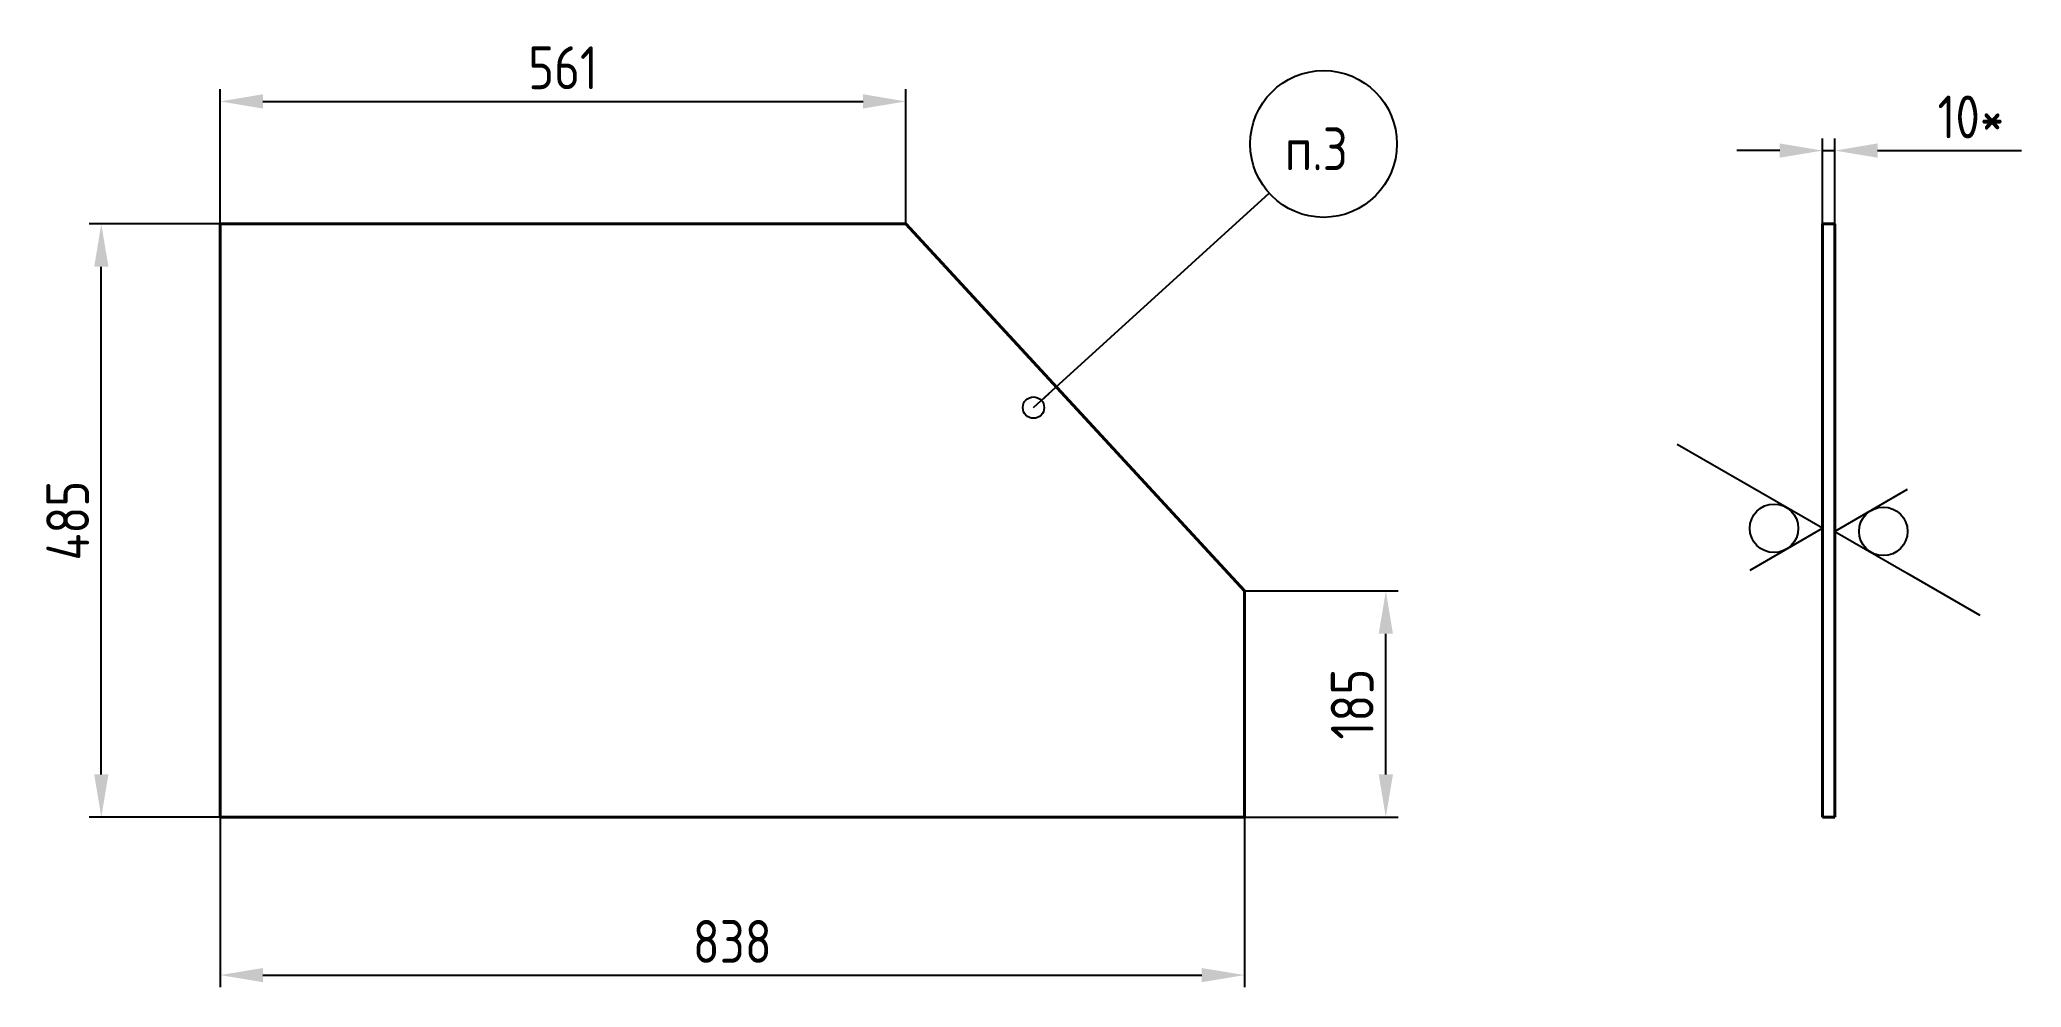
# Model space of a CAD drawing. Header units: millimetres. Extents: x 104 to 428, y 145 to 300.
import ezdxf

# ---------------------------------------------------------------- set-up
doc = ezdxf.new("R2010")
doc.units = ezdxf.units.MM
for name, color, linetype in [('12_SURFACE_FINISH', 7, 'Continuous'), ('Bord', 1, 'Continuous'), ('Dim', 7, 'Continuous')]:
    doc.layers.add(name, color=color, linetype=linetype)
doc.layers.add('Con', color=6, linetype='Continuous', lineweight=40)
doc.styles.add('Style1', font='romans.shx', dxfattribs={"width": 0.8})
doc.dimstyles.new('DIMSTYLE_1', dxfattribs={"dimtxt": 3.5, "dimasz": 3.5, "dimexe": 1, "dimexo": 0, "dimgap": 1, "dimtad": 1, "dimdec": 1, "dimlfac": 5, "dimtxsty": 'Style1', "dimcen": 0.09, "dimadec": 1, "dimazin": 2, "dimtp": 0.8, "dimtm": 0.8, "dimtfac": 1, "dimtdec": 1, "dimtofl": 0, "dimtmove": 0, "dimatfit": 3, "dimfxl": 1, "dimtolj": 1, "dimarcsym": 0})
doc.dimstyles.new('DIMSTYLE_1$0', dxfattribs={"dimtxt": 3.5, "dimasz": 3.5, "dimexe": 1, "dimexo": 0, "dimgap": 1, "dimtad": 1, "dimdec": 1, "dimlfac": 5, "dimtxsty": 'Style1', "dimcen": 0.09, "dimadec": 1, "dimazin": 2, "dimtp": 0.8, "dimtm": 0.8, "dimtfac": 1, "dimtdec": 1, "dimtofl": 0, "dimtmove": 0, "dimatfit": 3, "dimfxl": 1, "dimtolj": 1, "dimarcsym": 0})

# ---------------------------------------------------------------- blocks, each defined once
blk = doc.blocks.new('*D7')
at = {"layer": 'Defpoints', "color": 0, "transparency": 16777216}
for p in [(300.76, 209.66), (323.89, 209.66), (300.76, 172.66)]:
    blk.add_point(p, dxfattribs=at)
at = {"layer": 'Dim', "color": 0, "lineweight": -2, "transparency": 16777216}
for p, q in [((300.76, 209.66), (325.89, 209.66)), ((323.89, 179.66), (323.89, 202.66)), ((300.76, 172.66), (325.89, 172.66))]:
    blk.add_line(p, q, dxfattribs=at)
at = {"layer": 'Dim', "color": 0, "transparency": 16777216}
for points in [[(322.73, 202.66), (325.06, 202.66), (323.89, 209.66)], [(322.73, 179.66), (325.06, 179.66), (323.89, 172.66)]]:
    blk.add_solid(points, dxfattribs=at)
at = {"layer": 'Dim', "color": 0, "transparency": 16777216, "insert": (318.39, 191.16), "char_height": 7, "attachment_point": 5, "rotation": 90, "style": 'Style1'}
blk.add_mtext('\\A1;185', dxfattribs=at)
blk = doc.blocks.new('MARKIROVANIE_BL11', base_point=(185.53, 212.62))
at = {"color": 7, "linetype": 'Continuous'}
blk.add_circle((185.53, 212.62), 6, dxfattribs=at)
at = {"color": 2, "linetype": 'Continuous', "style": 'Style1', "width": 0.8}
blk.add_text('п.3', height=3.5, dxfattribs=at).set_placement((182.35, 210.47))
blk = doc.blocks.new('*D8')
at = {"layer": 'Defpoints', "color": 0, "transparency": 16777216}
for p in [(133.16, 172.66), (300.76, 172.66), (300.76, 146.86)]:
    blk.add_point(p, dxfattribs=at)
at = {"layer": 'Dim', "color": 0, "lineweight": -2, "transparency": 16777216}
for p, q in [((133.16, 172.66), (133.16, 144.86)), ((300.76, 172.66), (300.76, 144.86)), ((140.16, 146.86), (293.76, 146.86))]:
    blk.add_line(p, q, dxfattribs=at)
at = {"layer": 'Dim', "color": 0, "transparency": 16777216}
for points in [[(140.16, 148.02), (140.16, 145.69), (133.16, 146.86)], [(293.76, 148.02), (293.76, 145.69), (300.76, 146.86)]]:
    blk.add_solid(points, dxfattribs=at)
at = {"layer": 'Dim', "color": 0, "transparency": 16777216, "insert": (216.96, 152.36), "char_height": 7, "attachment_point": 5, "style": 'Style1'}
blk.add_mtext('\\A1;838', dxfattribs=at)
blk = doc.blocks.new('*D9')
at = {"layer": 'Defpoints', "color": 0, "transparency": 16777216}
for p in [(245.36, 289.7), (133.16, 269.66), (245.36, 269.66)]:
    blk.add_point(p, dxfattribs=at)
at = {"layer": 'Dim', "color": 0, "lineweight": -2, "transparency": 16777216}
for p, q in [((133.16, 269.66), (133.16, 291.7)), ((140.16, 289.7), (238.36, 289.7)), ((245.36, 269.66), (245.36, 291.7))]:
    blk.add_line(p, q, dxfattribs=at)
at = {"layer": 'Dim', "color": 0, "transparency": 16777216}
for points in [[(140.16, 290.87), (140.16, 288.53), (133.16, 289.7)], [(238.36, 290.87), (238.36, 288.53), (245.36, 289.7)]]:
    blk.add_solid(points, dxfattribs=at)
at = {"layer": 'Dim', "color": 0, "transparency": 16777216, "insert": (189.26, 295.2), "char_height": 7, "attachment_point": 5, "style": 'Style1'}
blk.add_mtext('\\A1;561', dxfattribs=at)
blk = doc.blocks.new('*D6')
at = {"layer": 'Defpoints', "color": 0, "transparency": 16777216}
for p in [(113.71, 269.66), (133.16, 269.66), (133.16, 172.66)]:
    blk.add_point(p, dxfattribs=at)
at = {"layer": 'Dim', "color": 0, "lineweight": -2, "transparency": 16777216}
for p, q in [((133.16, 269.66), (111.71, 269.66)), ((113.71, 179.66), (113.71, 262.66)), ((133.16, 172.66), (111.71, 172.66))]:
    blk.add_line(p, q, dxfattribs=at)
at = {"layer": 'Dim', "color": 0, "transparency": 16777216}
for points in [[(112.55, 262.66), (114.88, 262.66), (113.71, 269.66)], [(112.55, 179.66), (114.88, 179.66), (113.71, 172.66)]]:
    blk.add_solid(points, dxfattribs=at)
at = {"layer": 'Dim', "color": 0, "transparency": 16777216, "insert": (108.21, 221.16), "char_height": 7, "attachment_point": 5, "rotation": 90, "style": 'Style1'}
blk.add_mtext('\\A1;485', dxfattribs=at)
blk = doc.blocks.new('*D10')
at = {"layer": 'Defpoints', "color": 0, "transparency": 16777216}
for p in [(397.35, 281.66), (395.35, 269.66), (397.35, 269.66)]:
    blk.add_point(p, dxfattribs=at)
at = {"layer": 'Dim', "color": 0, "lineweight": -2, "transparency": 16777216}
for p, q in [((395.35, 269.66), (395.35, 283.66)), ((397.35, 269.66), (397.35, 283.66)), ((388.35, 281.66), (381.35, 281.66)), ((395.35, 281.66), (397.35, 281.66)), ((404.35, 281.66), (427.88, 281.66))]:
    blk.add_line(p, q, dxfattribs=at)
at = {"layer": 'Dim', "color": 0, "transparency": 16777216}
for points in [[(388.35, 282.83), (388.35, 280.5), (395.35, 281.66)], [(404.35, 282.83), (404.35, 280.5), (397.35, 281.66)]]:
    blk.add_solid(points, dxfattribs=at)
at = {"layer": 'Dim', "color": 0, "transparency": 16777216, "insert": (419.62, 287.16), "char_height": 7, "attachment_point": 5, "style": 'Style1'}
blk.add_mtext('\\A1;10*', dxfattribs=at)

msp = doc.modelspace()

# ---------------------------------------------------------------- linework, layer by layer
at = {"layer": '12_SURFACE_FINISH', "color": 2, "linetype": 'Continuous'}
for p, q in [((383.488959, 226.756491), (371.586519, 233.628368)), ((395.349489, 219.90881), (383.488959, 226.756491)), ((409.210019, 226.249808), (397.349489, 219.402128)), ((383.488959, 213.06113), (395.349489, 219.90881)), ((395.349489, 219.90881), (395.349489, 199.419835)), ((397.349489, 219.402128), (409.210019, 212.554448)), ((409.210019, 212.554448), (421.112459, 205.682571))]:
    msp.add_line(p, q, dxfattribs=at)
for centre in [(387.411989, 219.90881), (405.286989, 219.402128)]:
    msp.add_circle(centre, 3.96875, dxfattribs=at)
at = {"layer": 'Bord', "linetype": 'Continuous'}
for p, q in [((300.758164, 209.664323), (312.758164, 209.664323)), ((300.758164, 172.664323), (312.758164, 172.664323))]:
    msp.add_line(p, q, dxfattribs=at)
at = {"layer": 'Con', "linetype": 'Continuous'}
for p, q in [((133.158164, 269.664323), (133.158164, 172.664323)), ((245.358164, 269.664323), (133.158164, 269.664323)), ((300.758164, 209.664323), (245.358164, 269.664323)), ((395.349489, 269.664323), (395.349489, 172.664323)), ((395.349489, 269.664323), (397.349489, 269.664323)), ((397.349489, 269.664323), (397.349489, 172.664323)), ((300.758164, 172.664323), (300.758164, 209.664323)), ((133.158164, 172.664323), (300.758164, 172.664323)), ((395.349489, 172.664323), (397.349489, 172.664323))]:
    msp.add_line(p, q, dxfattribs=at)

# ---------------------------------------------------------------- block references
at = {"layer": 'Bord', "linetype": 'Continuous', "xscale": 2, "yscale": 2, "zscale": 2}
msp.add_blockref('MARKIROVANIE_BL11', (313.705255, 282.74709), dxfattribs=at)

# ---------------------------------------------------------------- dimensions: what is measured, and where the dimension line sits
at = {"layer": 'Dim'}
for base, p1, p2, picture, middle in [((245.358164, 289.701439), (133.158164, 269.664323), (245.358164, 269.664323), '*D9', (189.258164, 295.201439)), ((300.758164, 146.856967), (133.158164, 172.664323), (300.758164, 172.664323), '*D8', (216.958164, 152.356967))]:
    dim = msp.add_linear_dim(base=base, p1=p1, p2=p2, dimstyle='DIMSTYLE_1$0', override={"dimscale": 2, "dimdec": 4}, dxfattribs=at)
    dim.commit()
    dim.dimension.update_dxf_attribs({"geometry": picture, "text_midpoint": middle})
dim = msp.add_linear_dim(base=(397.349489, 281.664323), p1=(395.349489, 269.664323), p2=(397.349489, 269.664323), text='<>*', dimstyle='DIMSTYLE_1$0', override={"dimscale": 2, "dimasz": 3.5, "dimexe": 1, "dimdec": 4, "dimlfac": 5, "dimpost": '', "dimtofl": 1}, dxfattribs=at)
dim.commit()
dim.dimension.update_dxf_attribs({"geometry": '*D10', "text_midpoint": (419.616155, 287.164323)})
for base, p1, p2, picture, middle in [((113.714791, 269.664323), (133.158164, 172.664323), (133.158164, 269.664323), '*D6', (108.214791, 221.164323)), ((323.892927, 209.664323), (300.758164, 172.664323), (300.758164, 209.664323), '*D7', (318.392927, 191.164323))]:
    dim = msp.add_linear_dim(base=base, p1=p1, p2=p2, angle=90, dimstyle='DIMSTYLE_1$0', override={"dimscale": 2, "dimdec": 4}, dxfattribs=at)
    dim.commit()
    dim.dimension.update_dxf_attribs({"geometry": picture, "text_midpoint": middle})

# ---------------------------------------------------------------- leaders
at = {"layer": 'Dim', "linetype": 'Continuous'}
msp.add_leader([(266.243284, 239.64271), (304.821981, 274.679411)], dimstyle='DIMSTYLE_1', override={"dimasz": 3.5, "dimtad": 0, "dimldrblk": 'DOTBLANK'}, dxfattribs=at)

doc.saveas('drawing.dxf')
